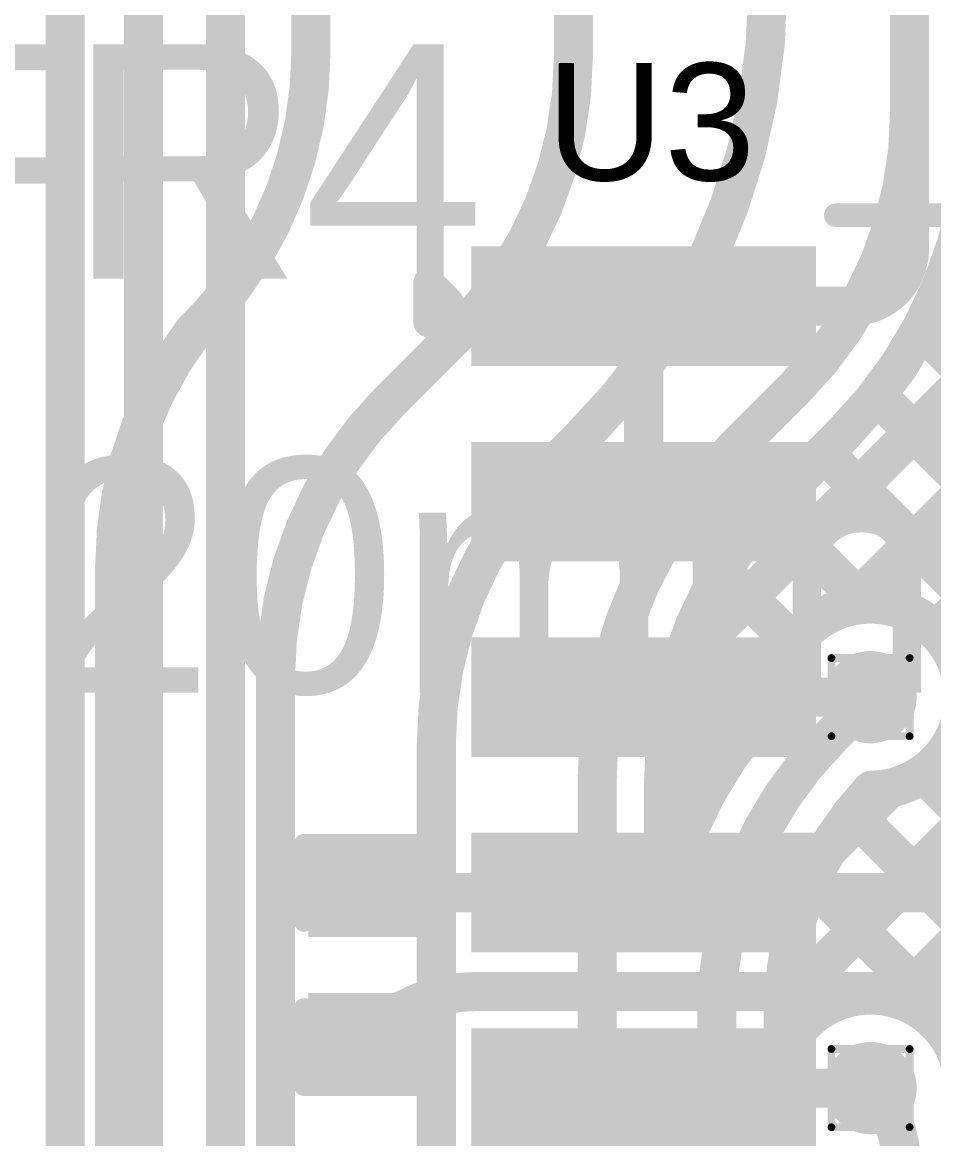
# Model space of a CAD drawing. Header units: inches. Extents: x 3 to 457, y -41 to 239.
# Drawn here: x 114.78 to 120.71, y 142.01 to 149.26 of the extents above; entities that cross this region are included whole.
import ezdxf

# ---------------------------------------------------------------- set-up
doc = ezdxf.new("R2010")
doc.units = ezdxf.units.IN
for name, color, linetype in [('Bottom Layer', 5, 'Continuous'), ('Drill Drawing', 1, 'Continuous'), ('Fabrication', 76, 'Continuous'), ('Top Layer', 1, 'Continuous'), ('Top Overlay', 2, 'Continuous'), ('Top Paste', 8, 'Continuous'), ('Top Solder', 216, 'Continuous'), ('Via Holes', 16, 'Continuous')]:
    doc.layers.add(name, color=color, linetype=linetype)
doc.styles.add('Arial', font='', dxfattribs={"height": 0.2})
doc.styles.get('Arial').set_extended_font_data('Arial')

# ---------------------------------------------------------------- blocks, each defined once
blk = doc.blocks.new('14_SO_112')
at = {"layer": 'Top Layer'}
for points in [[(-1.7501108, 4.096994599999999), (-1.7501108, 3.5230054), (-3.7881052, 3.5230054), (-3.7881052, 4.096994599999999)], [(-1.7501108, 2.8269946), (-1.7501108, 2.2530054), (-3.7881052, 2.2530054), (-3.7881052, 2.8269946)], [(-1.7501108, 1.556994599999999), (-1.7501108, 0.9830053999999997), (-3.7881052, 0.9830054000000001), (-3.7881052, 1.5569946)], [(-1.7501108, 0.2869945999999998), (-1.7501108, -0.2869946000000002), (-3.7881052, -0.2869945999999998), (-3.7881052, 0.2869946000000002)], [(-1.7501108, -0.9830054000000001), (-1.7501108, -1.5569946), (-3.7881052, -1.556994599999999), (-3.7881052, -0.9830053999999997)]]:
    blk.add_hatch(color=1, dxfattribs=at).paths.add_polyline_path(points)
at = {"layer": 'Top Paste'}
for points in [[(-1.7501108, 4.096994599999999), (-1.7501108, 3.5230054), (-3.7881052, 3.5230054), (-3.7881052, 4.096994599999999)], [(-1.7501108, 2.8269946), (-1.7501108, 2.2530054), (-3.7881052, 2.2530054), (-3.7881052, 2.8269946)], [(-1.7501108, 1.556994599999999), (-1.7501108, 0.9830053999999997), (-3.7881052, 0.9830054000000001), (-3.7881052, 1.5569946)], [(-1.7501108, 0.2869945999999998), (-1.7501108, -0.2869946000000002), (-3.7881052, -0.2869945999999998), (-3.7881052, 0.2869946000000002)], [(-1.7501108, -0.9830054000000001), (-1.7501108, -1.5569946), (-3.7881052, -1.556994599999999), (-3.7881052, -0.9830053999999997)]]:
    blk.add_hatch(color=8, dxfattribs=at).paths.add_polyline_path(points)
at = {"layer": 'Top Solder'}
for points in [[(-1.6485108, 4.1985946), (-1.6485108, 3.421405399999999), (-3.8897052, 3.421405399999999), (-3.8897052, 4.1985946)], [(-1.6485108, 2.9285946), (-1.6485108, 2.151405399999999), (-3.8897052, 2.1514054), (-3.8897052, 2.9285946)], [(-1.6485108, 1.658594599999999), (-1.6485108, 0.8814053999999997), (-3.8897052, 0.8814054000000002), (-3.8897052, 1.6585946)], [(-1.6485108, 0.3885945999999997), (-1.6485108, -0.3885946000000002), (-3.8897052, -0.3885945999999997), (-3.8897052, 0.3885946000000002)], [(-1.6485108, -0.8814054000000002), (-1.6485108, -1.6585946), (-3.8897052, -1.658594599999999), (-3.8897052, -0.8814053999999997)]]:
    blk.add_hatch(color=216, dxfattribs=at).paths.add_polyline_path(points)
at = {"layer": 'Top Overlay'}
for points in [[(-1.5213838, 4.4012104, 0.1524, 0.1524, 0), (1.5214346, 4.4012104, 0.1524, 0.1524, 0)], [(-4.166107999999999, 3.7084, 0.1999996, 0.1999996, 0), (-4.166107999999999, 3.9624, 0.1999996, 0.1999996, 0)], [(-4.166107999999999, 3.9624, 0.1999996, 0.1999996, 0), (-4.039108, 3.835399999999999, 0.1999996, 0.1999996, 0)], [(-4.166107999999999, 3.7084, 0.1999996, 0.1999996, 0), (-4.039108, 3.835399999999999, 0.1999996, 0.1999996, 0)]]:
    blk.add_lwpolyline(points, format="xyseb", dxfattribs=at)
for points in [[(-1.5594838, 4.4012104, 0.0762, 0.0762, 1), (-1.4832838, 4.4012104, 0.0762, 0.0762, 1)], [(-4.2161079, 3.9624, 0.0999998, 0.0999998, 1), (-4.116108099999999, 3.9624, 0.0999998, 0.0999998, 1)], [(-4.2161079, 3.9624, 0.0999998, 0.0999998, 1), (-4.116108099999999, 3.9624, 0.0999998, 0.0999998, 1)], [(-4.0891079, 3.835399999999999, 0.0999998, 0.0999998, 1), (-3.9891081, 3.835399999999999, 0.0999998, 0.0999998, 1)], [(-4.0891079, 3.835399999999999, 0.0999998, 0.0999998, 1), (-3.9891081, 3.835399999999999, 0.0999998, 0.0999998, 1)], [(-4.2161079, 3.7084, 0.0999998, 0.0999998, 1), (-4.116108099999999, 3.7084, 0.0999998, 0.0999998, 1)], [(-4.2161079, 3.7084, 0.0999998, 0.0999998, 1), (-4.116108099999999, 3.7084, 0.0999998, 0.0999998, 1)]]:
    blk.add_lwpolyline(points, format="xyseb", close=True, dxfattribs=at)
blk = doc.blocks.new('C___0402_291')
at = {"layer": 'Top Layer'}
for points in [[(-0.6985, -0.3175), (-0.6985, 0.3174999999999999), (-0.2413000000000001, 0.3175), (-0.2412999999999999, -0.3174999999999999)], [(0.2413000000000001, -0.3175), (0.2412999999999999, 0.3174999999999999), (0.6985, 0.3175), (0.6985, -0.3174999999999999)]]:
    blk.add_hatch(color=1, dxfattribs=at).paths.add_polyline_path(points)
at = {"layer": 'Top Paste'}
for points in [[(-0.6985, -0.3175), (-0.6985, 0.3174999999999999), (-0.2413000000000001, 0.3175), (-0.2412999999999999, -0.3174999999999999)], [(0.2413000000000001, -0.3175), (0.2412999999999999, 0.3174999999999999), (0.6985, 0.3175), (0.6985, -0.3174999999999999)]]:
    blk.add_hatch(color=8, dxfattribs=at).paths.add_polyline_path(points)
at = {"layer": 'Top Solder'}
for points in [[(-0.7584998799999999, -0.3774998800000001), (-0.7584998799999999, 0.3774998799999999), (-0.1813001200000001, 0.3774998800000001), (-0.1813001199999999, -0.3774998799999999)], [(0.1813001200000001, -0.3774998800000001), (0.1813001199999999, 0.3774998799999999), (0.7584998799999999, 0.3774998800000001), (0.7584998799999999, -0.3774998799999999)]]:
    blk.add_hatch(color=216, dxfattribs=at).paths.add_polyline_path(points)
at = {"layer": 'Top Overlay'}
for points in [[(-0.7874, -0.4064, 0.127, 0.127, 0), (-0.7874, 0.4064, 0.127, 0.127, 0)], [(-0.2794, 0.4064, 0.127, 0.127, 0), (-0.7874, 0.4064, 0.127, 0.127, 0)], [(0.7874, 0.4064, 0.127, 0.127, 0), (0.2794, 0.4064, 0.127, 0.127, 0)], [(0.7874, -0.4064, 0.127, 0.127, 0), (0.7874, 0.4064, 0.127, 0.127, 0)], [(-0.2794, -0.4064, 0.127, 0.127, 0), (-0.7874, -0.4064, 0.127, 0.127, 0)], [(0.7874, -0.4064, 0.127, 0.127, 0), (0.2794, -0.4064, 0.127, 0.127, 0)]]:
    blk.add_lwpolyline(points, format="xyseb", dxfattribs=at)
for points in [[(-0.8191499999999999, 0.4064, 0.0635, 0.0635, 1), (-0.7556499999999999, 0.4064, 0.0635, 0.0635, 1)], [(-0.8191499999999999, 0.4064, 0.0635, 0.0635, 1), (-0.7556499999999999, 0.4064, 0.0635, 0.0635, 1)], [(-0.31115, 0.4064, 0.0635, 0.0635, 1), (-0.24765, 0.4064, 0.0635, 0.0635, 1)], [(0.24765, 0.4064, 0.0635, 0.0635, 1), (0.31115, 0.4064, 0.0635, 0.0635, 1)], [(0.7556499999999999, 0.4064, 0.0635, 0.0635, 1), (0.8191499999999999, 0.4064, 0.0635, 0.0635, 1)], [(0.7556499999999999, 0.4064, 0.0635, 0.0635, 1), (0.8191499999999999, 0.4064, 0.0635, 0.0635, 1)], [(-0.8191499999999999, -0.4064, 0.0635, 0.0635, 1), (-0.7556499999999999, -0.4064, 0.0635, 0.0635, 1)], [(-0.8191499999999999, -0.4064, 0.0635, 0.0635, 1), (-0.7556499999999999, -0.4064, 0.0635, 0.0635, 1)], [(-0.31115, -0.4064, 0.0635, 0.0635, 1), (-0.24765, -0.4064, 0.0635, 0.0635, 1)], [(0.24765, -0.4064, 0.0635, 0.0635, 1), (0.31115, -0.4064, 0.0635, 0.0635, 1)], [(0.7556499999999999, -0.4064, 0.0635, 0.0635, 1), (0.8191499999999999, -0.4064, 0.0635, 0.0635, 1)], [(0.7556499999999999, -0.4064, 0.0635, 0.0635, 1), (0.8191499999999999, -0.4064, 0.0635, 0.0635, 1)]]:
    blk.add_lwpolyline(points, format="xyseb", close=True, dxfattribs=at)

msp = doc.modelspace()

# ---------------------------------------------------------------- hatches: boundary and pattern name
at = {"layer": 'Bottom Layer'}
h = msp.add_hatch(color=5, dxfattribs=at)
edge = h.paths.add_edge_path()
edge.add_arc((120.294908, 144.87695688), 0.2999994, 0, 360)
h = msp.add_hatch(color=5, dxfattribs=at)
edge = h.paths.add_edge_path()
edge.add_arc((120.294908, 142.33695688), 0.2999994, 0, 360)
at = {"layer": 'Top Layer'}
h = msp.add_hatch(color=1, dxfattribs=at)
edge = h.paths.add_edge_path()
edge.add_arc((120.294908, 144.87695688), 0.2999994, 0, 360)
h = msp.add_hatch(color=1, dxfattribs=at)
edge = h.paths.add_edge_path()
edge.add_arc((120.294908, 142.33695688), 0.2999994, 0, 360)
at = {"layer": 'Via Holes'}
h = msp.add_hatch(color=7, dxfattribs=at)
edge = h.paths.add_edge_path()
edge.add_arc((120.294908, 144.87695688), 0.1499997, 0, 360)
h = msp.add_hatch(color=7, dxfattribs=at)
edge = h.paths.add_edge_path()
edge.add_arc((120.294908, 142.33695688), 0.1499997, 0, 360)

# ---------------------------------------------------------------- linework, layer by layer
at = {"layer": 'Bottom Layer'}
for points in [[(120.5489588, 148.68189974, 0.254, 0.254, 0), (120.5489588, 154.42352402, 0.254, 0.254, 0)], [(120.71873494, 147.46177264, 0.254, 0.254, 0), (126.45021192, 153.19324962, 0.254, 0.254, 0)], [(116.658136, 149.06848266, 0.254, 0.254, 0), (116.658136, 152.49660382, 0.254, 0.254, 0)], [(119.05940628, 145.08402276, 0.254, 0.254, 0), (126.45021192, 152.4748284, 0.254, 0.254, 0)], [(118.364, 149.04508672, 0.254, 0.254, 0), (118.364, 152.06438726, 0.254, 0.254, 0)], [(120.16041754, 145.4666128, 0.254, 0.254, 0), (126.45021192, 151.75640718, 0.254, 0.254, 0)], [(120.71969252, 145.30746656, 0.254, 0.254, 0), (126.45021192, 151.03798596, 0.254, 0.254, 0)], [(119.7286785, 142.8796101, 0.254, 0.254, 0), (126.45021192, 149.60114352, 0.254, 0.254, 0)], [(119.626888, 149.4840419, 0.254, 0.254, -0.1989482275506493), (118.41726126, 146.56432714, 0.254, 0.254, 0)], [(116.658136, 149.06848266, 0.254, 0.254, -0.1622507289081264), (116.15029602, 147.54469602, 0.254, 0.254, 0)], [(118.364, 149.04508672, 0.254, 0.254, -0.198912367379658), (117.62005178, 147.24903494, 0.254, 0.254, 0)], [(120.5489588, 148.68189974, 0.254, 0.254, -0.1987934063359052), (119.80583354, 146.88667346, 0.254, 0.254, 0)], [(120.9807588, 148.68189974, 0.254, 0.254, -0.1987932863191477), (120.11130156, 146.58148484, 0.254, 0.254, 0)], [(116.15029602, 147.54469602, 0.254, 0.254, -0.03551542512681265), (115.91418778, 147.27243088, 0.254, 0.254, 0)], [(115.89079438, 147.24903748, 0.254, 0.254, 0), (115.91418778, 147.27243088, 0.254, 0.254, 0)], [(120.62400564, 147.27011948, 0.254, 0.254, 0), (122.52848494, 145.36564018, 0.254, 0.254, 0)], [(115.3829544, 145.72525084, 0.254, 0.254, -0.1622507289081264), (115.89079438, 147.24903748, 0.254, 0.254, 0)], [(115.89079184, 147.24903494, 0.254, 0.254, 0), (115.89079438, 147.24903748, 0.254, 0.254, 0)], [(117.17192974, 146.8009129, 0.254, 0.254, 0), (117.62005178, 147.24903494, 0.254, 0.254, 0)], [(119.4134391, 146.49427902, 0.254, 0.254, 0), (119.80501058, 146.8858505, 0.254, 0.254, 0)], [(119.80583354, 146.88667346, 0.254, 0.254, -0.0001144359634365672), (119.80501058, 146.8858505, 0.254, 0.254, 0)], [(120.33873062, 146.83697328, 0.254, 0.254, 0), (122.28029646, 144.89540744, 0.254, 0.254, 0)], [(116.42798152, 145.00486112, 0.254, 0.254, -0.198912367379658), (117.17192974, 146.8009129, 0.254, 0.254, 0)], [(118.21695686, 146.36402274, 0.254, 0.254, 0), (118.41726126, 146.56432714, 0.254, 0.254, 0)], [(119.7192551, 146.18943838, 0.254, 0.254, 0), (120.10985122, 146.5800345, 0.254, 0.254, 0)], [(118.51803322, 144.33396076, 0.254, 0.254, -0.1990310218537763), (119.4134391, 146.49427902, 0.254, 0.254, 0)], [(119.9935497, 146.46373298, 0.254, 0.254, 0), (122.45301392, 144.00426876, 0.254, 0.254, 0)], [(117.47300864, 144.56797096, 0.254, 0.254, -0.198912367379658), (118.21695686, 146.36402274, 0.254, 0.254, 0)], [(118.94983322, 144.33492342, 0.254, 0.254, -0.1987996782183763), (119.71765744, 146.18784326, 0.254, 0.254, 0)], [(119.63621742, 146.10264404, 0.254, 0.254, 0), (120.25822024, 145.48064122, 0.254, 0.254, 0)], [(115.3829544, 135.98853168, 0.254, 0.254, 0), (115.3829544, 145.72525084, 0.254, 0.254, 0)], [(119.32874788, 145.69169236, 0.254, 0.254, 0), (119.79829228, 145.22214796, 0.254, 0.254, 0)], [(119.69012892, 144.88186162, 0.254, 0.254, -0.9959524575109336), (120.8997074, 144.87695688, 0.254, 0.254, 0)], [(119.09829368, 145.20372534, 0.254, 0.254, 0), (119.56239486, 144.73962416, 0.254, 0.254, 0)], [(118.94983576, 144.25603102, 0.254, 0.254, 0), (119.70525208, 145.01144734, 0.254, 0.254, 0)], [(116.42798152, 135.98853168, 0.254, 0.254, 0), (116.42798152, 145.00486112, 0.254, 0.254, 0)], [(118.94983576, 143.53360168, 0.254, 0.254, -0.1316358022348769), (119.69012892, 144.88186162, 0.254, 0.254, 0)], [(120.04014854, 144.62219742, 0.254, 0.254, 0), (120.294908, 144.87695688, 0.254, 0.254, 0)], [(120.8997074, 144.87695688, 0.254, 0.254, -0.4107301130346069), (120.3021089, 144.27220066, 0.254, 0.254, 0)], [(120.48017306, 142.91268344, 0.254, 0.254, 0), (122.29801042, 144.7305208, 0.254, 0.254, 0)], [(118.96529674, 144.61830106, 0.254, 0.254, 0), (119.26584732, 144.31775048, 0.254, 0.254, 0)], [(119.29620032, 142.82614564, 0.254, 0.254, -0.198912367379658), (120.04014854, 144.62219742, 0.254, 0.254, 0)], [(117.47300864, 135.98853168, 0.254, 0.254, 0), (117.47300864, 144.56797096, 0.254, 0.254, 0)], [(120.64009908, 144.38034116, 0.254, 0.254, 0), (122.08018764, 142.9402526, 0.254, 0.254, 0)], [(118.51803322, 144.33396076, 0.254, 0.254, 0), (118.51803576, 144.33282284, 0.254, 0.254, 0)], [(118.51803576, 135.98853168, 0.254, 0.254, 0), (118.51803576, 144.33282284, 0.254, 0.254, 0)], [(118.94983576, 143.53360168, 0.254, 0.254, 0), (118.94983576, 144.33282284, 0.254, 0.254, 0)], [(120.00983618, 143.879189, 0.254, 0.254, 0), (120.4148087, 144.28416152, 0.254, 0.254, 0)], [(119.72800032, 142.82614564, 0.254, 0.254, -0.1912483047032726), (120.3021089, 144.27220066, 0.254, 0.254, 0)], [(120.17624174, 144.12577728, 0.254, 0.254, 0), (121.53547194, 142.76654708, 0.254, 0.254, 0)], [(118.94983576, 143.91534082, 0.254, 0.254, 0), (119.0380525, 143.82712408, 0.254, 0.254, 0)], [(119.90710334, 143.67649446, 0.254, 0.254, 0), (121.01995354, 142.56364426, 0.254, 0.254, 0)], [(119.74816284, 143.11701374, 0.254, 0.254, 0), (120.00012322, 142.86505336, 0.254, 0.254, 0)], [(119.72800032, 142.54766512, 0.254, 0.254, -0.7681004747350308), (120.8914143, 142.43677126, 0.254, 0.254, 0)], [(119.29620032, 137.24122158, 0.254, 0.254, 0), (119.29620032, 142.82614564, 0.254, 0.254, 0)], [(119.72800032, 142.54766512, 0.254, 0.254, 0), (119.72800032, 142.82614564, 0.254, 0.254, 0)], [(120.294908, 142.33695688, 0.254, 0.254, -0.0002837258289984534), (120.29544902, 142.33641586, 0.254, 0.254, 0)], [(120.29544902, 142.33641586, 0.254, 0.254, -0.03738484184835956), (120.36111056, 142.2599517, 0.254, 0.254, 0)], [(120.36111056, 142.2599517, 0.254, 0.254, -0.160044217083187), (120.49259112, 141.85970866, 0.254, 0.254, 0)]]:
    msp.add_lwpolyline(points, format="xyseb", dxfattribs=at)
for points in [[(116.594636, 149.06848266, 0.127, 0.127, 1), (116.721636, 149.06848266, 0.127, 0.127, 1)], [(116.594636, 149.06848266, 0.127, 0.127, 1), (116.721636, 149.06848266, 0.127, 0.127, 1)], [(118.3005, 149.04508672, 0.127, 0.127, 1), (118.4275, 149.04508672, 0.127, 0.127, 1)], [(118.3005, 149.04508672, 0.127, 0.127, 1), (118.4275, 149.04508672, 0.127, 0.127, 1)], [(120.4854588, 148.68189974, 0.127, 0.127, 1), (120.6124588, 148.68189974, 0.127, 0.127, 1)], [(120.4854588, 148.68189974, 0.127, 0.127, 1), (120.6124588, 148.68189974, 0.127, 0.127, 1)], [(116.08679602, 147.54469602, 0.127, 0.127, 1), (116.21379602, 147.54469602, 0.127, 0.127, 1)], [(116.08679602, 147.54469602, 0.127, 0.127, 1), (116.21379602, 147.54469602, 0.127, 0.127, 1)], [(120.65523494, 147.46177264, 0.127, 0.127, 1), (120.78223494, 147.46177264, 0.127, 0.127, 1)], [(115.85068778, 147.27243088, 0.127, 0.127, 1), (115.97768778, 147.27243088, 0.127, 0.127, 1)], [(115.85068778, 147.27243088, 0.127, 0.127, 1), (115.97768778, 147.27243088, 0.127, 0.127, 1)], [(120.56050564, 147.27011948, 0.127, 0.127, 1), (120.68750564, 147.27011948, 0.127, 0.127, 1)], [(115.82729184, 147.24903494, 0.127, 0.127, 1), (115.95429184, 147.24903494, 0.127, 0.127, 1)], [(115.82729438, 147.24903748, 0.127, 0.127, 1), (115.95429438, 147.24903748, 0.127, 0.127, 1)], [(115.82729438, 147.24903748, 0.127, 0.127, 1), (115.95429438, 147.24903748, 0.127, 0.127, 1)], [(115.82729438, 147.24903748, 0.127, 0.127, 1), (115.95429438, 147.24903748, 0.127, 0.127, 1)], [(117.55655178, 147.24903494, 0.127, 0.127, 1), (117.68355178, 147.24903494, 0.127, 0.127, 1)], [(117.55655178, 147.24903494, 0.127, 0.127, 1), (117.68355178, 147.24903494, 0.127, 0.127, 1)], [(119.74151058, 146.8858505, 0.127, 0.127, 1), (119.86851058, 146.8858505, 0.127, 0.127, 1)], [(119.74151058, 146.8858505, 0.127, 0.127, 1), (119.86851058, 146.8858505, 0.127, 0.127, 1)], [(119.74233354, 146.88667346, 0.127, 0.127, 1), (119.86933354, 146.88667346, 0.127, 0.127, 1)], [(119.74233354, 146.88667346, 0.127, 0.127, 1), (119.86933354, 146.88667346, 0.127, 0.127, 1)], [(120.27523062, 146.83697328, 0.127, 0.127, 1), (120.40223062, 146.83697328, 0.127, 0.127, 1)], [(117.10842974, 146.8009129, 0.127, 0.127, 1), (117.23542974, 146.8009129, 0.127, 0.127, 1)], [(117.10842974, 146.8009129, 0.127, 0.127, 1), (117.23542974, 146.8009129, 0.127, 0.127, 1)], [(118.35376126, 146.56432714, 0.127, 0.127, 1), (118.48076126, 146.56432714, 0.127, 0.127, 1)], [(118.35376126, 146.56432714, 0.127, 0.127, 1), (118.48076126, 146.56432714, 0.127, 0.127, 1)], [(120.04635122, 146.5800345, 0.127, 0.127, 1), (120.17335122, 146.5800345, 0.127, 0.127, 1)], [(120.04780156, 146.58148484, 0.127, 0.127, 1), (120.17480156, 146.58148484, 0.127, 0.127, 1)], [(119.3499391, 146.49427902, 0.127, 0.127, 1), (119.4769391, 146.49427902, 0.127, 0.127, 1)], [(119.3499391, 146.49427902, 0.127, 0.127, 1), (119.4769391, 146.49427902, 0.127, 0.127, 1)], [(119.9300497, 146.46373298, 0.127, 0.127, 1), (120.0570497, 146.46373298, 0.127, 0.127, 1)], [(118.15345686, 146.36402274, 0.127, 0.127, 1), (118.28045686, 146.36402274, 0.127, 0.127, 1)], [(118.15345686, 146.36402274, 0.127, 0.127, 1), (118.28045686, 146.36402274, 0.127, 0.127, 1)], [(119.65415744, 146.18784326, 0.127, 0.127, 1), (119.78115744, 146.18784326, 0.127, 0.127, 1)], [(119.6557551, 146.18943838, 0.127, 0.127, 1), (119.7827551, 146.18943838, 0.127, 0.127, 1)], [(119.57271742, 146.10264404, 0.127, 0.127, 1), (119.69971742, 146.10264404, 0.127, 0.127, 1)], [(115.3194544, 145.72525084, 0.127, 0.127, 1), (115.4464544, 145.72525084, 0.127, 0.127, 1)], [(115.3194544, 145.72525084, 0.127, 0.127, 1), (115.4464544, 145.72525084, 0.127, 0.127, 1)], [(119.26524788, 145.69169236, 0.127, 0.127, 1), (119.39224788, 145.69169236, 0.127, 0.127, 1)], [(120.09691754, 145.4666128, 0.127, 0.127, 1), (120.22391754, 145.4666128, 0.127, 0.127, 1)], [(120.19472024, 145.48064122, 0.127, 0.127, 1), (120.32172024, 145.48064122, 0.127, 0.127, 1)], [(120.65619252, 145.30746656, 0.127, 0.127, 1), (120.78319252, 145.30746656, 0.127, 0.127, 1)], [(119.03479368, 145.20372534, 0.127, 0.127, 1), (119.16179368, 145.20372534, 0.127, 0.127, 1)], [(119.73479228, 145.22214796, 0.127, 0.127, 1), (119.86179228, 145.22214796, 0.127, 0.127, 1)], [(118.99590628, 145.08402276, 0.127, 0.127, 1), (119.12290628, 145.08402276, 0.127, 0.127, 1)], [(119.64175208, 145.01144734, 0.127, 0.127, 1), (119.76875208, 145.01144734, 0.127, 0.127, 1)], [(116.36448152, 145.00486112, 0.127, 0.127, 1), (116.49148152, 145.00486112, 0.127, 0.127, 1)], [(116.36448152, 145.00486112, 0.127, 0.127, 1), (116.49148152, 145.00486112, 0.127, 0.127, 1)], [(119.62662892, 144.88186162, 0.127, 0.127, 1), (119.75362892, 144.88186162, 0.127, 0.127, 1)], [(119.62662892, 144.88186162, 0.127, 0.127, 1), (119.75362892, 144.88186162, 0.127, 0.127, 1)], [(120.231408, 144.87695688, 0.127, 0.127, 1), (120.358408, 144.87695688, 0.127, 0.127, 1)], [(119.49889486, 144.73962416, 0.127, 0.127, 1), (119.62589486, 144.73962416, 0.127, 0.127, 1)], [(118.90179674, 144.61830106, 0.127, 0.127, 1), (119.02879674, 144.61830106, 0.127, 0.127, 1)], [(119.97664854, 144.62219742, 0.127, 0.127, 1), (120.10364854, 144.62219742, 0.127, 0.127, 1)], [(119.97664854, 144.62219742, 0.127, 0.127, 1), (120.10364854, 144.62219742, 0.127, 0.127, 1)], [(117.40950864, 144.56797096, 0.127, 0.127, 1), (117.53650864, 144.56797096, 0.127, 0.127, 1)], [(117.40950864, 144.56797096, 0.127, 0.127, 1), (117.53650864, 144.56797096, 0.127, 0.127, 1)], [(120.57659908, 144.38034116, 0.127, 0.127, 1), (120.70359908, 144.38034116, 0.127, 0.127, 1)], [(118.45453322, 144.33396076, 0.127, 0.127, 1), (118.58153322, 144.33396076, 0.127, 0.127, 1)], [(118.45453322, 144.33396076, 0.127, 0.127, 1), (118.58153322, 144.33396076, 0.127, 0.127, 1)], [(118.45453576, 144.33282284, 0.127, 0.127, 1), (118.58153576, 144.33282284, 0.127, 0.127, 1)], [(118.45453576, 144.33282284, 0.127, 0.127, 1), (118.58153576, 144.33282284, 0.127, 0.127, 1)], [(118.88633322, 144.33492342, 0.127, 0.127, 1), (119.01333322, 144.33492342, 0.127, 0.127, 1)], [(118.88633576, 144.33282284, 0.127, 0.127, 1), (119.01333576, 144.33282284, 0.127, 0.127, 1)], [(119.20234732, 144.31775048, 0.127, 0.127, 1), (119.32934732, 144.31775048, 0.127, 0.127, 1)], [(120.3513087, 144.28416152, 0.127, 0.127, 1), (120.4783087, 144.28416152, 0.127, 0.127, 1)], [(118.88633576, 144.25603102, 0.127, 0.127, 1), (119.01333576, 144.25603102, 0.127, 0.127, 1)], [(120.2386089, 144.27220066, 0.127, 0.127, 1), (120.3656089, 144.27220066, 0.127, 0.127, 1)], [(120.2386089, 144.27220066, 0.127, 0.127, 1), (120.3656089, 144.27220066, 0.127, 0.127, 1)], [(120.11274174, 144.12577728, 0.127, 0.127, 1), (120.23974174, 144.12577728, 0.127, 0.127, 1)], [(118.88633576, 143.91534082, 0.127, 0.127, 1), (119.01333576, 143.91534082, 0.127, 0.127, 1)], [(119.94633618, 143.879189, 0.127, 0.127, 1), (120.07333618, 143.879189, 0.127, 0.127, 1)], [(118.9745525, 143.82712408, 0.127, 0.127, 1), (119.1015525, 143.82712408, 0.127, 0.127, 1)], [(119.84360334, 143.67649446, 0.127, 0.127, 1), (119.97060334, 143.67649446, 0.127, 0.127, 1)], [(118.88633576, 143.53360168, 0.127, 0.127, 1), (119.01333576, 143.53360168, 0.127, 0.127, 1)], [(118.88633576, 143.53360168, 0.127, 0.127, 1), (119.01333576, 143.53360168, 0.127, 0.127, 1)], [(119.68466284, 143.11701374, 0.127, 0.127, 1), (119.81166284, 143.11701374, 0.127, 0.127, 1)], [(120.41667306, 142.91268344, 0.127, 0.127, 1), (120.54367306, 142.91268344, 0.127, 0.127, 1)], [(119.6651785, 142.8796101, 0.127, 0.127, 1), (119.7921785, 142.8796101, 0.127, 0.127, 1)], [(119.93662322, 142.86505336, 0.127, 0.127, 1), (120.06362322, 142.86505336, 0.127, 0.127, 1)], [(119.23270032, 142.82614564, 0.127, 0.127, 1), (119.35970032, 142.82614564, 0.127, 0.127, 1)], [(119.23270032, 142.82614564, 0.127, 0.127, 1), (119.35970032, 142.82614564, 0.127, 0.127, 1)], [(119.66450032, 142.82614564, 0.127, 0.127, 1), (119.79150032, 142.82614564, 0.127, 0.127, 1)], [(119.66450032, 142.82614564, 0.127, 0.127, 1), (119.79150032, 142.82614564, 0.127, 0.127, 1)], [(119.66450032, 142.54766512, 0.127, 0.127, 1), (119.79150032, 142.54766512, 0.127, 0.127, 1)], [(119.66450032, 142.54766512, 0.127, 0.127, 1), (119.79150032, 142.54766512, 0.127, 0.127, 1)], [(120.231408, 142.33695688, 0.127, 0.127, 1), (120.358408, 142.33695688, 0.127, 0.127, 1)], [(120.23194902, 142.33641586, 0.127, 0.127, 1), (120.35894902, 142.33641586, 0.127, 0.127, 1)], [(120.23194902, 142.33641586, 0.127, 0.127, 1), (120.35894902, 142.33641586, 0.127, 0.127, 1)], [(120.29761056, 142.2599517, 0.127, 0.127, 1), (120.42461056, 142.2599517, 0.127, 0.127, 1)], [(120.29761056, 142.2599517, 0.127, 0.127, 1), (120.42461056, 142.2599517, 0.127, 0.127, 1)]]:
    msp.add_lwpolyline(points, format="xyseb", close=True, dxfattribs=at)
at = {"layer": 'Drill Drawing'}
for points in [[(120.040908, 145.13095688, 0.0508, 0.0508, 0), (120.548908, 145.13095688, 0.0508, 0.0508, 0)], [(120.040908, 144.62295688, 0.0508, 0.0508, 0), (120.040908, 145.13095688, 0.0508, 0.0508, 0)], [(120.548908, 144.62295688, 0.0508, 0.0508, 0), (120.548908, 145.13095688, 0.0508, 0.0508, 0)], [(120.040908, 144.62295688, 0.0508, 0.0508, 0), (120.548908, 144.62295688, 0.0508, 0.0508, 0)], [(120.040908, 142.59095688, 0.0508, 0.0508, 0), (120.548908, 142.59095688, 0.0508, 0.0508, 0)], [(120.040908, 142.08295688, 0.0508, 0.0508, 0), (120.040908, 142.59095688, 0.0508, 0.0508, 0)], [(120.548908, 142.08295688, 0.0508, 0.0508, 0), (120.548908, 142.59095688, 0.0508, 0.0508, 0)], [(120.040908, 142.08295688, 0.0508, 0.0508, 0), (120.548908, 142.08295688, 0.0508, 0.0508, 0)]]:
    msp.add_lwpolyline(points, format="xyseb", dxfattribs=at)
for points in [[(120.028208, 145.13095688, 0.0254, 0.0254, 1), (120.053608, 145.13095688, 0.0254, 0.0254, 1)], [(120.028208, 145.13095688, 0.0254, 0.0254, 1), (120.053608, 145.13095688, 0.0254, 0.0254, 1)], [(120.536208, 145.13095688, 0.0254, 0.0254, 1), (120.561608, 145.13095688, 0.0254, 0.0254, 1)], [(120.536208, 145.13095688, 0.0254, 0.0254, 1), (120.561608, 145.13095688, 0.0254, 0.0254, 1)], [(120.028208, 144.62295688, 0.0254, 0.0254, 1), (120.053608, 144.62295688, 0.0254, 0.0254, 1)], [(120.028208, 144.62295688, 0.0254, 0.0254, 1), (120.053608, 144.62295688, 0.0254, 0.0254, 1)], [(120.536208, 144.62295688, 0.0254, 0.0254, 1), (120.561608, 144.62295688, 0.0254, 0.0254, 1)], [(120.536208, 144.62295688, 0.0254, 0.0254, 1), (120.561608, 144.62295688, 0.0254, 0.0254, 1)], [(120.028208, 142.59095688, 0.0254, 0.0254, 1), (120.053608, 142.59095688, 0.0254, 0.0254, 1)], [(120.028208, 142.59095688, 0.0254, 0.0254, 1), (120.053608, 142.59095688, 0.0254, 0.0254, 1)], [(120.536208, 142.59095688, 0.0254, 0.0254, 1), (120.561608, 142.59095688, 0.0254, 0.0254, 1)], [(120.536208, 142.59095688, 0.0254, 0.0254, 1), (120.561608, 142.59095688, 0.0254, 0.0254, 1)], [(120.028208, 142.08295688, 0.0254, 0.0254, 1), (120.053608, 142.08295688, 0.0254, 0.0254, 1)], [(120.028208, 142.08295688, 0.0254, 0.0254, 1), (120.053608, 142.08295688, 0.0254, 0.0254, 1)], [(120.536208, 142.08295688, 0.0254, 0.0254, 1), (120.561608, 142.08295688, 0.0254, 0.0254, 1)], [(120.536208, 142.08295688, 0.0254, 0.0254, 1), (120.561608, 142.08295688, 0.0254, 0.0254, 1)]]:
    msp.add_lwpolyline(points, format="xyseb", close=True, dxfattribs=at)
at = {"layer": 'Top Layer'}
for points in [[(120.5489588, 147.79028608, 0.254, 0.254, 0), (120.5489588, 152.91109372, 0.254, 0.254, 0)], [(115.06086208, 139.06100712, 0.254, 0.254, 0), (115.06086208, 152.66070306, 0.254, 0.254, 0)], [(115.57087376, 139.3343416, 0.254, 0.254, 0), (115.57087376, 150.5309791, 0.254, 0.254, 0)], [(116.1034, 140.4390384, 0.254, 0.254, 0), (116.1034, 149.44978746, 0.254, 0.254, 0)], [(120.5489588, 147.79028608, 0.254, 0.254, -0.4142135623730951), (120.1756296, 147.41695688, 0.254, 0.254, 0)], [(118.82075296, 147.41695688, 0.254, 0.254, 0), (120.1756296, 147.41695688, 0.254, 0.254, 0)], [(118.82075296, 146.14695688, 0.254, 0.254, 0), (118.82075296, 147.41695688, 0.254, 0.254, 0)], [(118.82075296, 144.87695688, 0.254, 0.254, 0), (120.294908, 144.87695688, 0.254, 0.254, 0)], [(117.01834864, 143.60694672, 0.254, 0.254, 0), (118.82075296, 143.60694672, 0.254, 0.254, 0)], [(118.82075296, 143.60695688, 0.254, 0.254, 0), (121.02649912, 143.60695688, 0.254, 0.254, 0)], [(118.82075296, 143.60694672, 0.254, 0.254, 0), (118.82075296, 143.60695688, 0.254, 0.254, 0)], [(117.01834864, 142.66714672, 0.254, 0.254, -0.198912367379658), (117.7371534, 142.96488552, 0.254, 0.254, 0)], [(117.7371534, 142.96488552, 0.254, 0.254, 0), (121.7478388, 142.96488552, 0.254, 0.254, 0)], [(118.82075296, 142.33695688, 0.254, 0.254, 0), (120.294908, 142.33695688, 0.254, 0.254, 0)]]:
    msp.add_lwpolyline(points, format="xyseb", dxfattribs=at)
for points in [[(120.4854588, 147.79028608, 0.127, 0.127, 1), (120.6124588, 147.79028608, 0.127, 0.127, 1)], [(120.4854588, 147.79028608, 0.127, 0.127, 1), (120.6124588, 147.79028608, 0.127, 0.127, 1)], [(118.75725296, 147.41695688, 0.127, 0.127, 1), (118.88425296, 147.41695688, 0.127, 0.127, 1)], [(118.75725296, 147.41695688, 0.127, 0.127, 1), (118.88425296, 147.41695688, 0.127, 0.127, 1)], [(120.1121296, 147.41695688, 0.127, 0.127, 1), (120.2391296, 147.41695688, 0.127, 0.127, 1)], [(120.1121296, 147.41695688, 0.127, 0.127, 1), (120.2391296, 147.41695688, 0.127, 0.127, 1)], [(118.75725296, 146.14695688, 0.127, 0.127, 1), (118.88425296, 146.14695688, 0.127, 0.127, 1)], [(118.75725296, 144.87695688, 0.127, 0.127, 1), (118.88425296, 144.87695688, 0.127, 0.127, 1)], [(120.231408, 144.87695688, 0.127, 0.127, 1), (120.358408, 144.87695688, 0.127, 0.127, 1)], [(116.95484864, 143.60694672, 0.127, 0.127, 1), (117.08184864, 143.60694672, 0.127, 0.127, 1)], [(118.75725296, 143.60695688, 0.127, 0.127, 1), (118.88425296, 143.60695688, 0.127, 0.127, 1)], [(118.75725296, 143.60695688, 0.127, 0.127, 1), (118.88425296, 143.60695688, 0.127, 0.127, 1)], [(118.75725296, 143.60694672, 0.127, 0.127, 1), (118.88425296, 143.60694672, 0.127, 0.127, 1)], [(118.75725296, 143.60694672, 0.127, 0.127, 1), (118.88425296, 143.60694672, 0.127, 0.127, 1)], [(117.6736534, 142.96488552, 0.127, 0.127, 1), (117.8006534, 142.96488552, 0.127, 0.127, 1)], [(117.6736534, 142.96488552, 0.127, 0.127, 1), (117.8006534, 142.96488552, 0.127, 0.127, 1)], [(116.95484864, 142.66714672, 0.127, 0.127, 1), (117.08184864, 142.66714672, 0.127, 0.127, 1)], [(118.75725296, 142.33695688, 0.127, 0.127, 1), (118.88425296, 142.33695688, 0.127, 0.127, 1)], [(120.231408, 142.33695688, 0.127, 0.127, 1), (120.358408, 142.33695688, 0.127, 0.127, 1)]]:
    msp.add_lwpolyline(points, format="xyseb", close=True, dxfattribs=at)

# ---------------------------------------------------------------- block references
msp.add_blockref('14_SO_112', (121.58986096, 143.60695688))
at = {"rotation": 270}
msp.add_blockref('C___0402_291', (117.01834864, 143.13704672), dxfattribs=at)

# ---------------------------------------------------------------- texts
at = {"layer": 'Fabrication', "style": 'Arial'}
for s, p in [('Material : FR4', (104.42272232, 147.59485848)), ('Thickness : 0.20mm', (101.71730228, 144.90573))]:
    msp.add_text(s, height=1.524, dxfattribs=at).set_placement(p)
at = {"layer": 'Top Overlay', "style": 'Arial'}
msp.add_text('U3', height=0.7619999999999999, dxfattribs=at).set_placement((118.1859587, 148.23452446))

doc.saveas('drawing.dxf')
